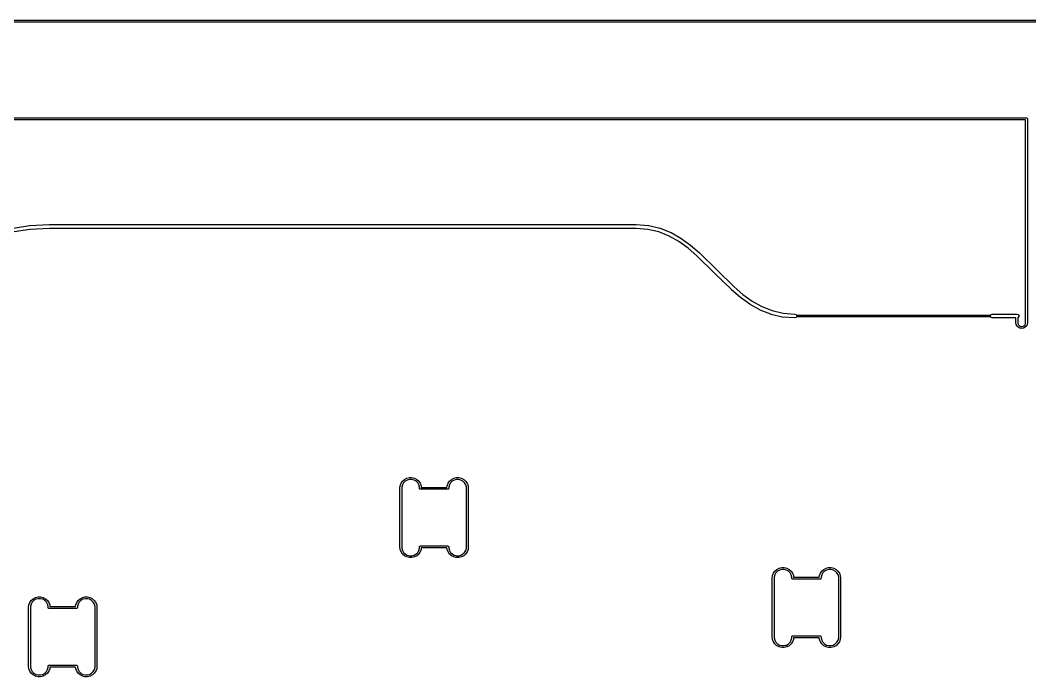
# Model space of a CAD drawing. Extents: x 3.5 to 9.7, y -11.3 to 0.2.
# Drawn here: x 5.459 to 7.493, y -1.15 to 0.173 of the extents above; entities that cross this region are included whole.
import ezdxf

# ---------------------------------------------------------------- set-up
doc = ezdxf.new("R2010")
doc.units = 0
doc.header["$MEASUREMENT"] = 0
doc.layers.add('BLACK', color=7, linetype='CONTINUOUS')

msp = doc.modelspace()

# ---------------------------------------------------------------- linework, layer by layer
at = {"layer": 'BLACK', "linetype": 'CONTINUOUS'}
for p, q in [((4.51438, 0.173131), (9.7063, 0.173131)), ((9.70433, 0.169194), (4.51438, 0.169194)), ((4.51438, -0.023719), (7.48642, -0.023719)), ((7.48445, -0.027656), (4.51635, -0.027656)), ((7.48445, -0.436118), (7.48445, -0.027656)), ((7.48642, -0.023719), (7.48781, -0.024296)), ((7.48781, -0.024296), (7.48839, -0.025688)), ((7.48839, -0.025688), (7.48839, -0.436118)), ((5.44068, -0.246415), (5.47789, -0.240749)), ((5.47789, -0.240749), (5.4781, -0.240784)), ((5.4781, -0.240784), (5.4783, -0.240709)), ((5.4783, -0.240709), (5.51826, -0.238811)), ((5.51826, -0.238811), (5.51836, -0.238836)), ((5.51836, -0.238836), (5.51845, -0.238806)), ((5.51845, -0.238806), (6.6999, -0.238806)), ((6.6999, -0.238806), (6.70004, -0.238853)), ((6.70004, -0.238853), (6.70019, -0.238817)), ((6.70019, -0.238817), (6.72451, -0.240604)), ((6.72451, -0.240604), (6.7248, -0.240722)), ((6.7248, -0.240722), (6.72511, -0.240695)), ((6.72511, -0.240695), (6.74784, -0.245961)), ((5.47887, -0.248564), (5.44209, -0.254165)), ((5.51854, -0.24668), (5.47887, -0.248564)), ((6.69976, -0.24668), (5.51854, -0.24668)), ((6.72363, -0.248435), (6.69976, -0.24668)), ((6.74577, -0.253564), (6.72363, -0.248435)), ((6.76649, -0.261837), (6.74577, -0.253564)), ((6.74784, -0.245961), (6.7481, -0.24612)), ((6.7481, -0.24612), (6.74841, -0.24614)), ((6.74841, -0.24614), (6.76966, -0.254624)), ((6.78601, -0.272911), (6.76649, -0.261837)), ((6.76966, -0.254624), (6.76987, -0.2548)), ((6.76987, -0.2548), (6.77014, -0.254856)), ((6.77014, -0.254856), (6.79009, -0.26617)), ((6.80457, -0.286357), (6.78601, -0.272911)), ((6.79009, -0.26617), (6.79024, -0.266337)), ((6.79024, -0.266337), (6.79045, -0.266407)), ((6.79045, -0.266407), (6.80932, -0.280076)), ((6.80932, -0.280076), (6.80942, -0.280212)), ((6.80942, -0.280212), (6.80957, -0.280277)), ((6.80957, -0.280277), (6.82761, -0.295762)), ((6.82238, -0.30165), (6.80457, -0.286357)), ((6.85693, -0.33561), (6.82238, -0.30165)), ((6.82761, -0.295762), (6.82768, -0.295879)), ((6.82768, -0.295879), (6.8278, -0.295941)), ((6.8278, -0.295941), (6.86245, -0.329994)), ((6.89158, -0.369664), (6.85693, -0.33561)), ((6.85693, -0.33561), (6.85693, -0.33561)), ((6.86245, -0.329994), (6.897, -0.363955)), ((6.897, -0.363955), (6.91481, -0.379248)), ((6.8917, -0.369725), (6.89158, -0.369664)), ((6.89177, -0.369843), (6.8917, -0.369725)), ((6.90981, -0.385328), (6.89177, -0.369843)), ((6.90996, -0.385392), (6.90981, -0.385328)), ((6.91006, -0.385529), (6.90996, -0.385392)), ((6.92893, -0.399198), (6.91006, -0.385529)), ((6.91481, -0.379248), (6.93337, -0.392693)), ((6.92914, -0.399268), (6.92893, -0.399198)), ((6.9293, -0.399435), (6.92914, -0.399268)), ((6.94924, -0.410749), (6.9293, -0.399435)), ((6.93337, -0.392693), (6.95289, -0.403768)), ((6.95289, -0.403768), (6.97361, -0.412041)), ((6.94951, -0.410804), (6.94924, -0.410749)), ((6.94973, -0.410981), (6.94951, -0.410804)), ((6.97097, -0.419465), (6.94973, -0.410981)), ((6.97128, -0.419485), (6.97097, -0.419465)), ((6.97154, -0.419644), (6.97128, -0.419485)), ((6.99427, -0.42491), (6.97154, -0.419644)), ((6.97361, -0.412041), (6.99575, -0.41717)), ((6.99458, -0.424883), (6.99427, -0.42491)), ((6.99487, -0.425001), (6.99458, -0.424883)), ((7.01919, -0.426788), (6.99487, -0.425001)), ((6.99575, -0.41717), (7.01977, -0.418935)), ((7.02155, -0.426208), (7.01919, -0.426788)), ((7.01977, -0.418935), (7.02202, -0.419854)), ((7.02272, -0.42483), (7.02155, -0.426208)), ((7.02202, -0.419854), (7.02266, -0.420893)), ((7.02266, -0.420893), (7.41412, -0.420866)), ((7.41412, -0.424803), (7.02272, -0.42483)), ((7.41412, -0.420866), (7.41501, -0.41965)), ((7.41501, -0.42602), (7.41412, -0.424803)), ((7.41501, -0.41965), (7.41732, -0.418898)), ((7.41732, -0.426772), (7.41501, -0.42602)), ((7.41732, -0.418898), (7.46674, -0.418898)), ((7.46477, -0.426772), (7.41732, -0.426772)), ((7.46477, -0.436118), (7.46477, -0.426772)), ((7.46674, -0.418898), (7.46905, -0.41965)), ((7.46905, -0.42602), (7.4687, -0.426132)), ((7.4687, -0.426132), (7.4687, -0.436118)), ((7.46905, -0.41965), (7.47048, -0.421618)), ((7.47048, -0.424051), (7.46905, -0.42602)), ((7.47048, -0.421618), (7.47048, -0.424051)), ((7.46534, -0.439768), (7.46477, -0.436118)), ((7.46702, -0.44306), (7.46534, -0.439768)), ((7.46964, -0.445673), (7.46702, -0.44306)), ((7.4687, -0.436118), (7.4687, -0.437684)), ((7.4687, -0.437684), (7.4699, -0.440578)), ((7.47293, -0.447351), (7.46964, -0.445673)), ((7.4699, -0.440578), (7.47212, -0.442793)), ((7.47212, -0.442793), (7.47501, -0.443992)), ((7.47658, -0.447929), (7.47293, -0.447351)), ((7.47501, -0.443992), (7.47814, -0.443992)), ((7.48023, -0.447351), (7.47658, -0.447929)), ((7.47814, -0.443992), (7.48104, -0.442793)), ((7.48352, -0.445673), (7.48023, -0.447351)), ((7.48104, -0.442793), (7.48325, -0.440578)), ((7.48325, -0.440578), (7.48445, -0.437684)), ((7.48613, -0.44306), (7.48352, -0.445673)), ((7.48445, -0.437684), (7.48445, -0.436118)), ((7.48781, -0.439768), (7.48613, -0.44306)), ((7.48839, -0.436118), (7.48781, -0.439768)), ((6.22941, -0.75572), (6.23332, -0.752258)), ((6.23332, -0.752258), (6.23794, -0.749832)), ((6.23794, -0.749832), (6.24301, -0.748583)), ((6.24329, -0.752362), (6.23878, -0.75357)), ((6.24301, -0.748583), (6.24823, -0.748583)), ((6.24795, -0.752362), (6.24329, -0.752362)), ((6.25246, -0.75357), (6.24795, -0.752362)), ((6.24823, -0.748583), (6.2533, -0.749832)), ((6.2533, -0.749832), (6.25792, -0.752258)), ((6.25792, -0.752258), (6.26183, -0.75572)), ((6.3239, -0.75572), (6.32781, -0.752258)), ((6.32781, -0.752258), (6.33243, -0.749832)), ((6.33243, -0.749832), (6.3375, -0.748583)), ((6.33778, -0.752362), (6.33327, -0.75357)), ((6.3375, -0.748583), (6.34272, -0.748583)), ((6.34244, -0.752362), (6.33778, -0.752362)), ((6.34695, -0.75357), (6.34244, -0.752362)), ((6.34272, -0.748583), (6.34779, -0.749832)), ((6.34779, -0.749832), (6.35241, -0.752258)), ((6.35241, -0.752258), (6.35632, -0.75572)), ((6.22397, -0.770079), (6.2246, -0.764897)), ((6.22397, -0.888189), (6.22397, -0.770079)), ((6.22397, -0.770079), (6.22397, -0.770079)), ((6.2246, -0.764897), (6.22645, -0.760016)), ((6.22645, -0.760016), (6.22941, -0.75572)), ((6.22911, -0.76324), (6.22791, -0.767746)), ((6.22791, -0.767746), (6.22791, -0.770079)), ((6.22791, -0.770079), (6.22791, -0.888189)), ((6.23145, -0.759201), (6.22911, -0.76324)), ((6.23474, -0.755902), (6.23145, -0.759201)), ((6.23878, -0.75357), (6.23474, -0.755902)), ((6.2565, -0.755902), (6.25246, -0.75357)), ((6.2598, -0.759201), (6.2565, -0.755902)), ((6.26213, -0.76324), (6.2598, -0.759201)), ((6.26183, -0.75572), (6.2648, -0.760016)), ((6.26334, -0.767746), (6.26213, -0.76324)), ((6.26334, -0.770079), (6.26334, -0.767746)), ((6.26371, -0.771236), (6.26334, -0.770079)), ((6.26386, -0.771343), (6.26371, -0.771236)), ((6.26392, -0.771471), (6.26386, -0.771343)), ((6.2642, -0.771589), (6.26392, -0.771471)), ((6.2647, -0.771951), (6.2642, -0.771589)), ((6.26507, -0.771951), (6.2647, -0.771951)), ((6.2648, -0.760016), (6.26665, -0.764897)), ((6.26531, -0.772047), (6.26507, -0.771951)), ((6.32043, -0.772047), (6.26531, -0.772047)), ((6.26665, -0.764897), (6.26704, -0.76811)), ((6.26704, -0.76811), (6.3187, -0.76811)), ((6.3187, -0.76811), (6.31909, -0.764897)), ((6.31909, -0.764897), (6.32094, -0.760016)), ((6.32066, -0.771951), (6.32043, -0.772047)), ((6.32103, -0.771951), (6.32066, -0.771951)), ((6.32094, -0.760016), (6.3239, -0.75572)), ((6.32153, -0.771589), (6.32103, -0.771951)), ((6.32182, -0.771471), (6.32153, -0.771589)), ((6.32187, -0.771343), (6.32182, -0.771471)), ((6.32202, -0.771236), (6.32187, -0.771343)), ((6.32239, -0.770079), (6.32202, -0.771236)), ((6.3236, -0.76324), (6.32239, -0.767746)), ((6.32239, -0.767746), (6.32239, -0.770079)), ((6.32593, -0.759201), (6.3236, -0.76324)), ((6.32923, -0.755902), (6.32593, -0.759201)), ((6.33327, -0.75357), (6.32923, -0.755902)), ((6.35099, -0.755902), (6.34695, -0.75357)), ((6.35429, -0.759201), (6.35099, -0.755902)), ((6.35662, -0.76324), (6.35429, -0.759201)), ((6.35632, -0.75572), (6.35928, -0.760016)), ((6.35783, -0.767746), (6.35662, -0.76324)), ((6.35783, -0.770079), (6.35783, -0.767746)), ((6.35783, -0.888189), (6.35783, -0.770079)), ((6.35928, -0.760016), (6.36113, -0.764897)), ((6.36113, -0.764897), (6.36176, -0.770079)), ((6.36176, -0.770079), (6.36176, -0.770079)), ((6.36176, -0.770079), (6.36176, -0.888189)), ((6.2246, -0.893371), (6.22397, -0.888189)), ((6.22645, -0.898252), (6.2246, -0.893371)), ((6.22791, -0.888189), (6.22791, -0.890521)), ((6.22791, -0.890521), (6.22911, -0.895027)), ((6.26213, -0.895027), (6.26334, -0.890521)), ((6.26334, -0.888189), (6.26371, -0.887032)), ((6.26334, -0.890521), (6.26334, -0.888189)), ((6.26371, -0.887032), (6.26386, -0.886924)), ((6.26386, -0.886924), (6.26392, -0.886797)), ((6.26392, -0.886797), (6.2642, -0.886679)), ((6.2642, -0.886679), (6.2647, -0.886317)), ((6.2647, -0.886317), (6.26507, -0.886317)), ((6.26665, -0.893371), (6.2648, -0.898252)), ((6.26507, -0.886317), (6.26531, -0.88622)), ((6.26531, -0.88622), (6.32043, -0.88622)), ((6.26704, -0.890157), (6.26665, -0.893371)), ((6.3187, -0.890157), (6.26704, -0.890157)), ((6.31909, -0.893371), (6.3187, -0.890157)), ((6.32094, -0.898252), (6.31909, -0.893371)), ((6.32043, -0.88622), (6.32066, -0.886317)), ((6.32066, -0.886317), (6.32103, -0.886317)), ((6.32103, -0.886317), (6.32153, -0.886679)), ((6.32153, -0.886679), (6.32182, -0.886797)), ((6.32182, -0.886797), (6.32187, -0.886924)), ((6.32187, -0.886924), (6.32202, -0.887032)), ((6.32202, -0.887032), (6.32239, -0.888189)), ((6.32239, -0.888189), (6.32239, -0.890521)), ((6.32239, -0.890521), (6.3236, -0.895027)), ((6.35662, -0.895027), (6.35783, -0.890521)), ((6.35783, -0.890521), (6.35783, -0.888189)), ((6.36113, -0.893371), (6.35928, -0.898252)), ((6.36176, -0.888189), (6.36113, -0.893371)), ((6.22941, -0.902548), (6.22645, -0.898252)), ((6.22911, -0.895027), (6.23145, -0.899067)), ((6.23332, -0.906009), (6.22941, -0.902548)), ((6.23145, -0.899067), (6.23474, -0.902366)), ((6.23794, -0.908435), (6.23332, -0.906009)), ((6.23474, -0.902366), (6.23878, -0.904698)), ((6.24301, -0.909685), (6.23794, -0.908435)), ((6.23878, -0.904698), (6.24329, -0.905906)), ((6.24823, -0.909685), (6.24301, -0.909685)), ((6.24329, -0.905906), (6.24795, -0.905906)), ((6.24795, -0.905906), (6.25246, -0.904698)), ((6.2533, -0.908435), (6.24823, -0.909685)), ((6.25246, -0.904698), (6.2565, -0.902366)), ((6.25792, -0.906009), (6.2533, -0.908435)), ((6.2565, -0.902366), (6.2598, -0.899067)), ((6.26183, -0.902548), (6.25792, -0.906009)), ((6.2598, -0.899067), (6.26213, -0.895027)), ((6.2648, -0.898252), (6.26183, -0.902548)), ((6.3239, -0.902548), (6.32094, -0.898252)), ((6.3236, -0.895027), (6.32593, -0.899067)), ((6.32781, -0.906009), (6.3239, -0.902548)), ((6.32593, -0.899067), (6.32923, -0.902366)), ((6.33243, -0.908435), (6.32781, -0.906009)), ((6.32923, -0.902366), (6.33327, -0.904698)), ((6.3375, -0.909685), (6.33243, -0.908435)), ((6.33327, -0.904698), (6.33778, -0.905906)), ((6.34272, -0.909685), (6.3375, -0.909685)), ((6.33778, -0.905906), (6.34244, -0.905906)), ((6.34244, -0.905906), (6.34695, -0.904698)), ((6.34779, -0.908435), (6.34272, -0.909685)), ((6.34695, -0.904698), (6.35099, -0.902366)), ((6.35241, -0.906009), (6.34779, -0.908435)), ((6.35099, -0.902366), (6.35429, -0.899067)), ((6.35632, -0.902548), (6.35241, -0.906009)), ((6.35429, -0.899067), (6.35662, -0.895027)), ((6.35928, -0.898252), (6.35632, -0.902548)), ((6.97941, -0.936822), (6.98332, -0.933361)), ((6.98332, -0.933361), (6.98794, -0.930935)), ((6.98878, -0.934672), (6.98474, -0.937004)), ((6.98794, -0.930935), (6.99301, -0.929685)), ((6.99329, -0.933465), (6.98878, -0.934672)), ((6.99301, -0.929685), (6.99823, -0.929685)), ((6.99795, -0.933465), (6.99329, -0.933465)), ((7.00246, -0.934672), (6.99795, -0.933465)), ((6.99823, -0.929685), (7.0033, -0.930935)), ((7.0065, -0.937004), (7.00246, -0.934672)), ((7.0033, -0.930935), (7.00792, -0.933361)), ((7.00792, -0.933361), (7.01183, -0.936822)), ((7.0739, -0.936822), (7.07781, -0.933361)), ((7.07781, -0.933361), (7.08243, -0.930935)), ((7.08327, -0.934672), (7.07923, -0.937004)), ((7.08243, -0.930935), (7.0875, -0.929685)), ((7.08778, -0.933465), (7.08327, -0.934672)), ((7.0875, -0.929685), (7.09272, -0.929685)), ((7.09244, -0.933465), (7.08778, -0.933465)), ((7.09695, -0.934672), (7.09244, -0.933465)), ((7.09272, -0.929685), (7.09779, -0.930935)), ((7.10099, -0.937004), (7.09695, -0.934672)), ((7.09779, -0.930935), (7.10241, -0.933361)), ((7.10241, -0.933361), (7.10632, -0.936822)), ((6.97397, -0.951181), (6.9746, -0.945999)), ((6.97397, -1.06929), (6.97397, -0.951181)), ((6.97397, -0.951181), (6.97397, -0.951181)), ((6.9746, -0.945999), (6.97645, -0.941118)), ((6.97645, -0.941118), (6.97941, -0.936822)), ((6.97911, -0.944343), (6.97791, -0.948849)), ((6.97791, -0.948849), (6.97791, -0.951181)), ((6.97791, -0.951181), (6.97791, -1.06929)), ((6.98145, -0.940303), (6.97911, -0.944343)), ((6.98474, -0.937004), (6.98145, -0.940303)), ((7.0098, -0.940303), (7.0065, -0.937004)), ((7.01213, -0.944343), (7.0098, -0.940303)), ((7.01183, -0.936822), (7.0148, -0.941118)), ((7.01334, -0.948849), (7.01213, -0.944343)), ((7.01334, -0.951181), (7.01334, -0.948849)), ((7.01371, -0.952338), (7.01334, -0.951181)), ((7.01386, -0.952446), (7.01371, -0.952338)), ((7.01392, -0.952573), (7.01386, -0.952446)), ((7.0142, -0.952691), (7.01392, -0.952573)), ((7.0147, -0.953053), (7.0142, -0.952691)), ((7.01507, -0.953053), (7.0147, -0.953053)), ((7.0148, -0.941118), (7.01665, -0.945999)), ((7.01531, -0.95315), (7.01507, -0.953053)), ((7.07043, -0.95315), (7.01531, -0.95315)), ((7.01665, -0.945999), (7.01704, -0.949213)), ((7.01704, -0.949213), (7.0687, -0.949213)), ((7.0687, -0.949213), (7.06909, -0.945999)), ((7.06909, -0.945999), (7.07094, -0.941118)), ((7.07066, -0.953053), (7.07043, -0.95315)), ((7.07103, -0.953053), (7.07066, -0.953053)), ((7.07094, -0.941118), (7.0739, -0.936822)), ((7.07153, -0.952691), (7.07103, -0.953053)), ((7.07182, -0.952573), (7.07153, -0.952691)), ((7.07187, -0.952446), (7.07182, -0.952573)), ((7.07202, -0.952338), (7.07187, -0.952446)), ((7.07239, -0.951181), (7.07202, -0.952338)), ((7.0736, -0.944343), (7.07239, -0.948849)), ((7.07239, -0.948849), (7.07239, -0.951181)), ((7.07593, -0.940303), (7.0736, -0.944343)), ((7.07923, -0.937004), (7.07593, -0.940303)), ((7.10429, -0.940303), (7.10099, -0.937004)), ((7.10662, -0.944343), (7.10429, -0.940303)), ((7.10632, -0.936822), (7.10928, -0.941118)), ((7.10783, -0.948849), (7.10662, -0.944343)), ((7.10783, -0.951181), (7.10783, -0.948849)), ((7.10783, -1.06929), (7.10783, -0.951181)), ((7.10928, -0.941118), (7.11113, -0.945999)), ((7.11113, -0.945999), (7.11176, -0.951181)), ((7.11176, -0.951181), (7.11176, -1.06929)), ((5.47842, -1.00017), (5.48138, -0.995877)), ((5.48138, -0.995877), (5.48529, -0.992416)), ((5.48671, -0.996059), (5.48341, -0.999358)), ((5.48529, -0.992416), (5.48991, -0.98999)), ((5.49075, -0.993727), (5.48671, -0.996059)), ((5.48991, -0.98999), (5.49498, -0.988741)), ((5.49526, -0.99252), (5.49075, -0.993727)), ((5.49498, -0.988741), (5.5002, -0.988741)), ((5.49992, -0.99252), (5.49526, -0.99252)), ((5.50443, -0.993727), (5.49992, -0.99252)), ((5.5002, -0.988741), (5.50527, -0.98999)), ((5.50847, -0.996059), (5.50443, -0.993727)), ((5.50527, -0.98999), (5.50989, -0.992416)), ((5.51177, -0.999358), (5.50847, -0.996059)), ((5.50989, -0.992416), (5.5138, -0.995877)), ((5.5138, -0.995877), (5.51676, -1.00017)), ((5.57291, -1.00017), (5.57587, -0.995877)), ((5.57587, -0.995877), (5.57978, -0.992416)), ((5.5812, -0.996059), (5.5779, -0.999358)), ((5.57978, -0.992416), (5.5844, -0.98999)), ((5.58524, -0.993727), (5.5812, -0.996059)), ((5.5844, -0.98999), (5.58947, -0.988741)), ((5.58975, -0.99252), (5.58524, -0.993727)), ((5.58947, -0.988741), (5.59469, -0.988741)), ((5.59441, -0.99252), (5.58975, -0.99252)), ((5.59892, -0.993727), (5.59441, -0.99252)), ((5.59469, -0.988741), (5.59976, -0.98999)), ((5.60296, -0.996059), (5.59892, -0.993727)), ((5.59976, -0.98999), (5.60438, -0.992416)), ((5.60626, -0.999358), (5.60296, -0.996059)), ((5.60438, -0.992416), (5.60829, -0.995877)), ((5.60829, -0.995877), (5.61125, -1.00017)), ((5.47594, -1.01024), (5.47657, -1.00505)), ((5.47594, -1.12835), (5.47594, -1.01024)), ((5.47594, -1.01024), (5.47594, -1.01024)), ((5.47657, -1.00505), (5.47842, -1.00017)), ((5.48108, -1.0034), (5.47987, -1.0079)), ((5.47987, -1.0079), (5.47987, -1.01024)), ((5.47987, -1.01024), (5.47987, -1.12835)), ((5.48341, -0.999358), (5.48108, -1.0034)), ((5.5141, -1.0034), (5.51177, -0.999358)), ((5.51531, -1.0079), (5.5141, -1.0034)), ((5.51531, -1.01024), (5.51531, -1.0079)), ((5.51568, -1.01139), (5.51531, -1.01024)), ((5.51583, -1.0115), (5.51568, -1.01139)), ((5.51588, -1.01163), (5.51583, -1.0115)), ((5.51617, -1.01175), (5.51588, -1.01163)), ((5.51667, -1.01211), (5.51617, -1.01175)), ((5.51704, -1.01211), (5.51667, -1.01211)), ((5.51676, -1.00017), (5.51862, -1.00505)), ((5.51728, -1.0122), (5.51704, -1.01211)), ((5.57239, -1.0122), (5.51728, -1.0122)), ((5.51862, -1.00505), (5.51901, -1.00827)), ((5.51901, -1.00827), (5.57066, -1.00827)), ((5.57066, -1.00827), (5.57105, -1.00505)), ((5.57105, -1.00505), (5.57291, -1.00017)), ((5.57263, -1.01211), (5.57239, -1.0122)), ((5.573, -1.01211), (5.57263, -1.01211)), ((5.5735, -1.01175), (5.573, -1.01211)), ((5.57379, -1.01163), (5.5735, -1.01175)), ((5.57384, -1.0115), (5.57379, -1.01163)), ((5.57399, -1.01139), (5.57384, -1.0115)), ((5.57436, -1.01024), (5.57399, -1.01139)), ((5.57557, -1.0034), (5.57436, -1.0079)), ((5.57436, -1.0079), (5.57436, -1.01024)), ((5.5779, -0.999358), (5.57557, -1.0034)), ((5.60859, -1.0034), (5.60626, -0.999358)), ((5.6098, -1.0079), (5.60859, -1.0034)), ((5.6098, -1.01024), (5.6098, -1.0079)), ((5.6098, -1.12835), (5.6098, -1.01024)), ((5.61125, -1.00017), (5.6131, -1.00505)), ((5.6131, -1.00505), (5.61373, -1.01024)), ((5.61373, -1.01024), (5.61373, -1.12835)), ((6.9746, -1.07447), (6.97397, -1.06929)), ((6.97645, -1.07935), (6.9746, -1.07447)), ((6.97791, -1.06929), (6.97791, -1.07162)), ((6.97791, -1.07162), (6.97911, -1.07613)), ((6.97911, -1.07613), (6.98145, -1.08017)), ((7.0098, -1.08017), (7.01213, -1.07613)), ((7.01213, -1.07613), (7.01334, -1.07162)), ((7.01334, -1.06929), (7.01371, -1.06813)), ((7.01334, -1.07162), (7.01334, -1.06929)), ((7.01371, -1.06813), (7.01386, -1.06803)), ((7.01386, -1.06803), (7.01392, -1.0679)), ((7.01392, -1.0679), (7.0142, -1.06778)), ((7.0142, -1.06778), (7.0147, -1.06742)), ((7.0147, -1.06742), (7.01507, -1.06742)), ((7.01665, -1.07447), (7.0148, -1.07935)), ((7.01507, -1.06742), (7.01531, -1.06732)), ((7.01531, -1.06732), (7.07043, -1.06732)), ((7.01704, -1.07126), (7.01665, -1.07447)), ((7.0687, -1.07126), (7.01704, -1.07126)), ((7.06909, -1.07447), (7.0687, -1.07126)), ((7.07094, -1.07935), (7.06909, -1.07447)), ((7.07043, -1.06732), (7.07066, -1.06742)), ((7.07066, -1.06742), (7.07103, -1.06742)), ((7.07103, -1.06742), (7.07153, -1.06778)), ((7.07153, -1.06778), (7.07182, -1.0679)), ((7.07182, -1.0679), (7.07187, -1.06803)), ((7.07187, -1.06803), (7.07202, -1.06813)), ((7.07202, -1.06813), (7.07239, -1.06929)), ((7.07239, -1.06929), (7.07239, -1.07162)), ((7.07239, -1.07162), (7.0736, -1.07613)), ((7.0736, -1.07613), (7.07593, -1.08017)), ((7.10429, -1.08017), (7.10662, -1.07613)), ((7.10662, -1.07613), (7.10783, -1.07162)), ((7.10783, -1.07162), (7.10783, -1.06929)), ((7.11113, -1.07447), (7.10928, -1.07935)), ((7.11176, -1.06929), (7.11113, -1.07447)), ((6.97941, -1.08365), (6.97645, -1.07935)), ((6.98332, -1.08711), (6.97941, -1.08365)), ((6.98145, -1.08017), (6.98474, -1.08347)), ((6.98794, -1.08954), (6.98332, -1.08711)), ((6.98474, -1.08347), (6.98878, -1.0858)), ((6.99301, -1.09079), (6.98794, -1.08954)), ((6.98878, -1.0858), (6.99329, -1.08701)), ((6.99823, -1.09079), (6.99301, -1.09079)), ((6.99329, -1.08701), (6.99795, -1.08701)), ((6.99795, -1.08701), (7.00246, -1.0858)), ((7.0033, -1.08954), (6.99823, -1.09079)), ((7.00246, -1.0858), (7.0065, -1.08347)), ((7.00792, -1.08711), (7.0033, -1.08954)), ((7.0065, -1.08347), (7.0098, -1.08017)), ((7.01183, -1.08365), (7.00792, -1.08711)), ((7.0148, -1.07935), (7.01183, -1.08365)), ((7.0739, -1.08365), (7.07094, -1.07935)), ((7.07781, -1.08711), (7.0739, -1.08365)), ((7.07593, -1.08017), (7.07923, -1.08347)), ((7.08243, -1.08954), (7.07781, -1.08711)), ((7.07923, -1.08347), (7.08327, -1.0858)), ((7.0875, -1.09079), (7.08243, -1.08954)), ((7.08327, -1.0858), (7.08778, -1.08701)), ((7.09272, -1.09079), (7.0875, -1.09079)), ((7.08778, -1.08701), (7.09244, -1.08701)), ((7.09244, -1.08701), (7.09695, -1.0858)), ((7.09779, -1.08954), (7.09272, -1.09079)), ((7.09695, -1.0858), (7.10099, -1.08347)), ((7.10241, -1.08711), (7.09779, -1.08954)), ((7.10099, -1.08347), (7.10429, -1.08017)), ((7.10632, -1.08365), (7.10241, -1.08711)), ((7.10928, -1.07935), (7.10632, -1.08365)), ((5.47657, -1.13353), (5.47594, -1.12835)), ((5.47842, -1.13841), (5.47657, -1.13353)), ((5.48138, -1.14271), (5.47842, -1.13841)), ((5.47987, -1.12835), (5.47987, -1.13068)), ((5.47987, -1.13068), (5.48108, -1.13518)), ((5.48108, -1.13518), (5.48341, -1.13922)), ((5.51177, -1.13922), (5.5141, -1.13518)), ((5.51676, -1.13841), (5.5138, -1.14271)), ((5.5141, -1.13518), (5.51531, -1.13068)), ((5.51531, -1.12835), (5.51568, -1.12719)), ((5.51531, -1.13068), (5.51531, -1.12835)), ((5.51568, -1.12719), (5.51583, -1.12708)), ((5.51583, -1.12708), (5.51588, -1.12695)), ((5.51588, -1.12695), (5.51617, -1.12684)), ((5.51617, -1.12684), (5.51667, -1.12647)), ((5.51667, -1.12647), (5.51704, -1.12647)), ((5.51862, -1.13353), (5.51676, -1.13841)), ((5.51704, -1.12647), (5.51728, -1.12638)), ((5.51728, -1.12638), (5.57239, -1.12638)), ((5.51901, -1.13031), (5.51862, -1.13353)), ((5.57066, -1.13031), (5.51901, -1.13031)), ((5.57105, -1.13353), (5.57066, -1.13031)), ((5.57291, -1.13841), (5.57105, -1.13353)), ((5.57239, -1.12638), (5.57263, -1.12647)), ((5.57263, -1.12647), (5.573, -1.12647)), ((5.57587, -1.14271), (5.57291, -1.13841)), ((5.573, -1.12647), (5.5735, -1.12684)), ((5.5735, -1.12684), (5.57379, -1.12695)), ((5.57379, -1.12695), (5.57384, -1.12708)), ((5.57384, -1.12708), (5.57399, -1.12719)), ((5.57399, -1.12719), (5.57436, -1.12835)), ((5.57436, -1.12835), (5.57436, -1.13068)), ((5.57436, -1.13068), (5.57557, -1.13518)), ((5.57557, -1.13518), (5.5779, -1.13922)), ((5.60626, -1.13922), (5.60859, -1.13518)), ((5.61125, -1.13841), (5.60829, -1.14271)), ((5.60859, -1.13518), (5.6098, -1.13068)), ((5.6098, -1.13068), (5.6098, -1.12835)), ((5.6131, -1.13353), (5.61125, -1.13841)), ((5.61373, -1.12835), (5.6131, -1.13353)), ((5.48529, -1.14617), (5.48138, -1.14271)), ((5.48341, -1.13922), (5.48671, -1.14252)), ((5.48991, -1.14859), (5.48529, -1.14617)), ((5.48671, -1.14252), (5.49075, -1.14486)), ((5.49498, -1.14984), (5.48991, -1.14859)), ((5.49075, -1.14486), (5.49526, -1.14606)), ((5.5002, -1.14984), (5.49498, -1.14984)), ((5.49526, -1.14606), (5.49992, -1.14606)), ((5.49992, -1.14606), (5.50443, -1.14486)), ((5.50527, -1.14859), (5.5002, -1.14984)), ((5.50443, -1.14486), (5.50847, -1.14252)), ((5.50989, -1.14617), (5.50527, -1.14859)), ((5.50847, -1.14252), (5.51177, -1.13922)), ((5.5138, -1.14271), (5.50989, -1.14617)), ((5.57978, -1.14617), (5.57587, -1.14271)), ((5.5779, -1.13922), (5.5812, -1.14252)), ((5.5844, -1.14859), (5.57978, -1.14617)), ((5.5812, -1.14252), (5.58524, -1.14486)), ((5.58947, -1.14984), (5.5844, -1.14859)), ((5.58524, -1.14486), (5.58975, -1.14606)), ((5.59469, -1.14984), (5.58947, -1.14984)), ((5.58975, -1.14606), (5.59441, -1.14606)), ((5.59441, -1.14606), (5.59892, -1.14486)), ((5.59976, -1.14859), (5.59469, -1.14984)), ((5.59892, -1.14486), (5.60296, -1.14252)), ((5.60438, -1.14617), (5.59976, -1.14859)), ((5.60296, -1.14252), (5.60626, -1.13922)), ((5.60829, -1.14271), (5.60438, -1.14617))]:
    msp.add_line(p, q, dxfattribs=at)

doc.saveas('drawing.dxf')
